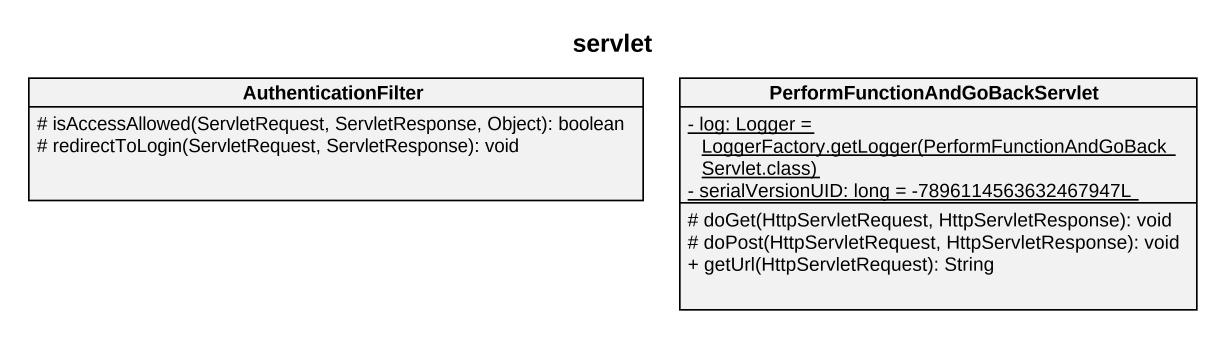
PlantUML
@startuml
title servlet
hide circle
hide empty members
skinparam classAttributeIconSize 0
class AuthenticationFilter {
  # isAccessAllowed(ServletRequest, ServletResponse, Object): boolean
  # redirectToLogin(ServletRequest, ServletResponse): void
}
class "PerformFunctionAndGoBackServlet" as PerformFunctionAndGoBackServ {
  {static} {field} - log: Logger = LoggerFactory.getLogger(PerformFunctionAndGoBackServlet.class)
  {static} - serialVersionUID: long = -7896114563632467947L
  # doGet(HttpServletRequest, HttpServletResponse): void
  # doPost(HttpServletRequest, HttpServletResponse): void
  + getUrl(HttpServletRequest): String
}
@enduml
